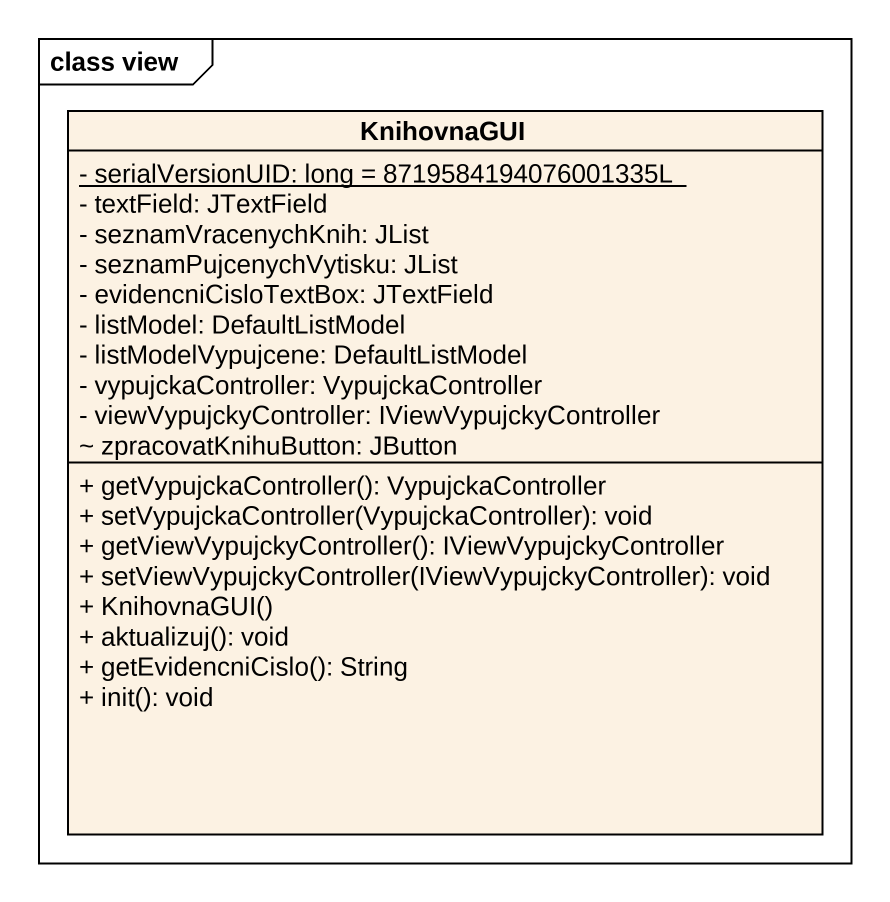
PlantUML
@startuml
mainframe class view
hide circle
hide empty members
skinparam classAttributeIconSize 0
class KnihovnaGUI {
  {static} - serialVersionUID: long = 8719584194076001335L
  - textField: JTextField
  - seznamVracenychKnih: JList
  - seznamPujcenychVytisku: JList
  - evidencniCisloTextBox: JTextField
  - listModel: DefaultListModel
  - listModelVypujcene: DefaultListModel
  - vypujckaController: VypujckaController
  - viewVypujckyController: IViewVypujckyController
  ~ zpracovatKnihuButton: JButton
  + getVypujckaController(): VypujckaController
  + setVypujckaController(VypujckaController): void
  + getViewVypujckyController(): IViewVypujckyController
  + setViewVypujckyController(IViewVypujckyController): void
  + KnihovnaGUI()
  + aktualizuj(): void
  + getEvidencniCislo(): String
  + init(): void
}
@enduml
